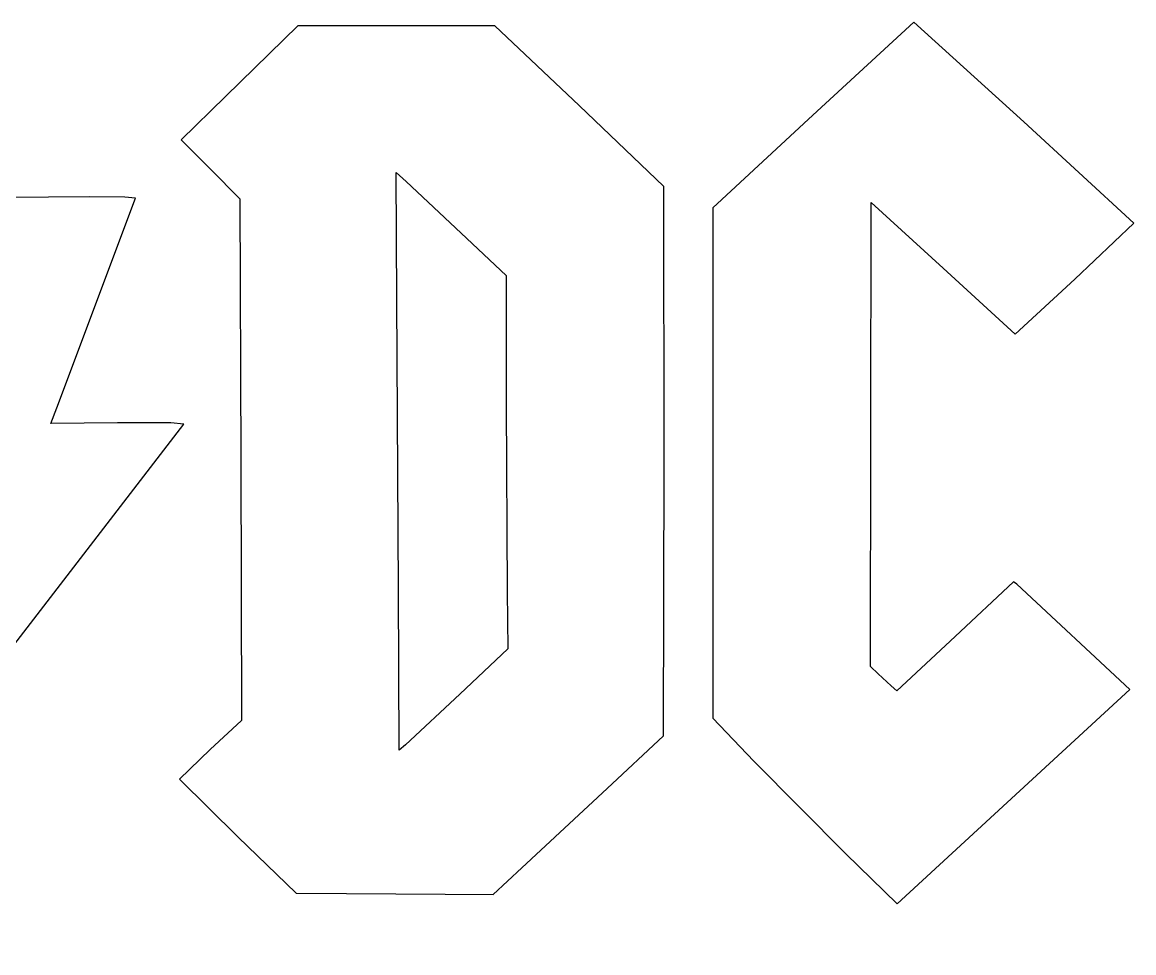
# Model space of a CAD drawing. Extents: x 17 to 185, y 58 to 292.
# Drawn here: x 104.8 to 178, y 160.8 to 222.1 of the extents above; entities that cross this region are included whole.
import ezdxf

# ---------------------------------------------------------------- set-up
doc = ezdxf.new("R2010")
doc.units = 0
doc.layers.add('Layer_1', color=7, linetype='CONTINUOUS')

msp = doc.modelspace()

# ---------------------------------------------------------------- linework, layer by layer
at = {"layer": 'Layer_1', "color": 7}
for points in [[(122.906124, 221.904084), (121.986147, 221.010013), (118.148585, 217.251826), (115.231003, 214.388264), (117.1575, 212.452948), (119.083447, 210.517631), (119.144632, 193.321919), (119.205815, 176.126206), (117.142065, 174.226718), (115.104223, 172.267701), (118.961075, 168.481952), (122.791471, 164.754635), (126.115851, 164.730381), (132.605859, 164.685733), (135.771489, 164.664786), (137.667119, 166.431983), (143.281798, 171.664118), (147.000296, 175.129059), (147.041085, 193.172539), (147.030062, 211.309174), (141.437431, 216.652104), (135.897166, 221.900777), (129.401646, 221.902431), (122.906124, 221.904084), (122.906124, 221.904084)], [(163.486042, 222.14276), (156.829015, 216.009938), (150.259079, 209.906883), (150.254671, 193.094817), (150.25026, 176.283302), (152.958933, 173.462734), (159.001353, 167.350859), (162.389673, 164.056798), (177.714563, 178.176728), (170.268745, 185.110466), (170.061489, 185.268662), (166.213454, 181.681353), (162.365422, 178.094046), (162.001067, 178.417608), (161.135108, 179.213012), (160.632953, 179.685954), (160.655, 194.979974), (160.677047, 210.273992), (165.424666, 205.934275), (170.172834, 201.594007), (174.088117, 205.217145), (177.978593, 208.901466), (170.737895, 215.589185), (163.486042, 222.14276), (163.486042, 222.14276)], [(129.3818, 212.248447), (130.040504, 211.644866), (133.664192, 208.248827), (136.62918, 205.456924), (136.634141, 196.941749), (136.695327, 184.639174), (136.752101, 180.850674), (133.575998, 177.881826), (129.996407, 174.543117), (129.592366, 174.173251), (129.538897, 184.797924), (129.433616, 203.835247), (129.3818, 212.248447), (129.3818, 212.248447)], [(109.169841, 210.632834), (106.48873, 210.627323), (100.769869, 210.604722), (95.053215, 198.401368), (89.363019, 186.172104), (92.269578, 186.051939), (96.462122, 185.903112), (97.775118, 185.848542), (93.168611, 173.359105), (88.562104, 160.83329), (88.59187, 160.83329), (115.396368, 195.66348), (114.533878, 195.743625), (111.035702, 195.740651), (106.633145, 195.708681), (107.026162, 196.743313), (112.207588, 210.550152), (111.515265, 210.61147), (109.169841, 210.632834), (109.169841, 210.632834)]]:
    msp.add_lwpolyline(points, dxfattribs=at)

doc.saveas('drawing.dxf')
